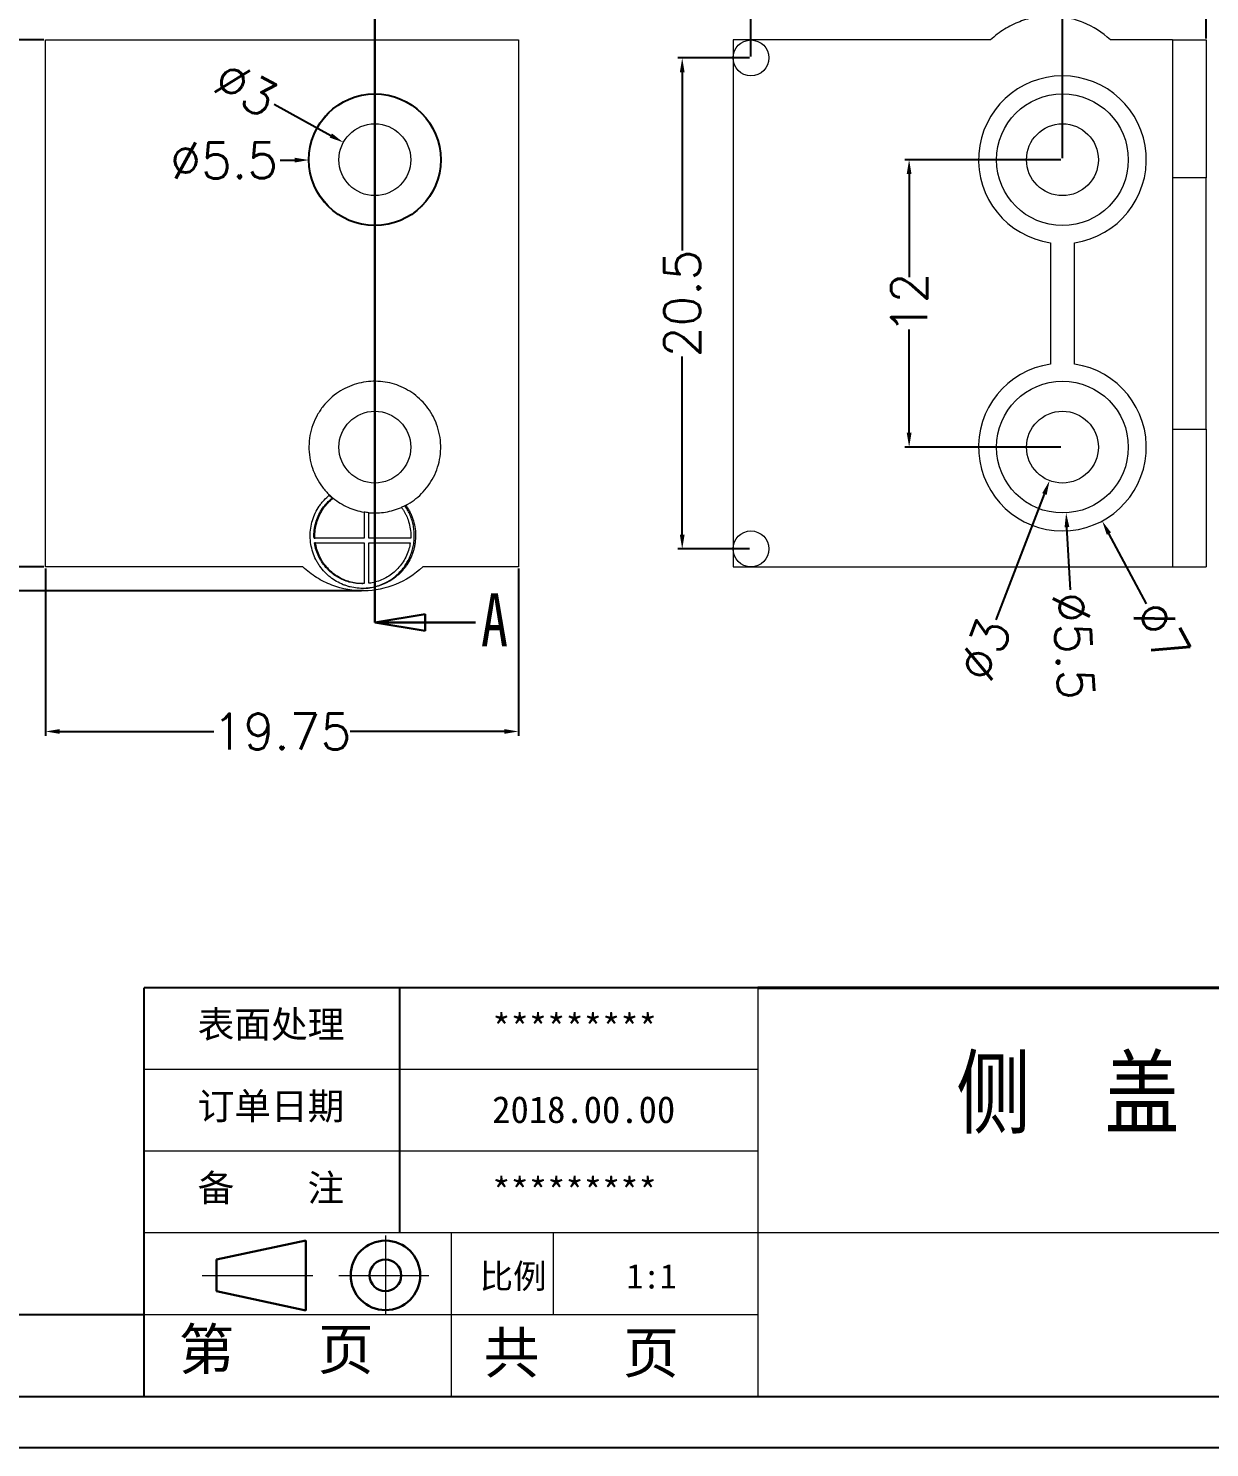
# Model space of a CAD drawing. Header units: inches. Extents: x 3160 to 3809, y 1126 to 1300.
# Drawn here: x 3725.6 to 3774.9, y 1125.7 to 1184.9 of the extents above; entities that cross this region are included whole.
import ezdxf

# ---------------------------------------------------------------- set-up
doc = ezdxf.new("R2010")
doc.units = ezdxf.units.IN
doc.header["$LTSCALE"] = 15
doc.linetypes.add('CENTER2', pattern=[28.575, 19.05, -3.175, 3.175, -3.175])
doc.linetypes.add('PHANTOM', pattern=[12.7, 6.35, -1.27, 1.27, -1.27, 1.27, -1.27])
doc.layers.add('文字', color=81, linetype='Continuous')
for name, color, linetype, lineweight in [('粗实线', 7, 'Continuous', 30), ('细实线', 3, 'Continuous', 9), ('细点划线', 2, 'CENTER2', 9)]:
    doc.layers.add(name, color=color, linetype=linetype, lineweight=lineweight)
doc.styles.add('SLDTEXTSTYLE0', font='TXT', dxfattribs={"width": 0.75})
doc.styles.get("Standard").update_dxf_attribs({"font": 'txt', "bigfont": 'gbcbig.shx'})
doc.styles.add('宋体', font='', dxfattribs={"width": 0.8, "height": 3.5})
doc.styles.get('宋体').set_extended_font_data('SimSun')
doc.dimstyles.new('2', dxfattribs={"dimtxt": 1.5, "dimasz": 0.6, "dimexe": 0.18, "dimexo": 0.0625, "dimgap": 0.09, "dimtad": 0, "dimdsep": 46, "dimtxsty": 'Standard', "dimcen": 0, "dimclrd": 3, "dimclre": 3, "dimadec": 0, "dimazin": 2, "dimtfac": 1, "dimtofl": 0, "dimtmove": 0, "dimatfit": 3, "dimfxl": 1, "dimtolj": 1, "dimtzin": 0, "dimarcsym": 0})

# ---------------------------------------------------------------- blocks, each defined once
blk = doc.blocks.new('_CLOSED')
at = {"color": 0, "linetype": 'ByBlock', "lineweight": -2}
for p, q in [((-1, 0.166667), (0, 0)), ((-1, 0.166667), (-1, -0.166667)), ((0, 0), (-1, -0.166667)), ((0, 0), (-1, 0))]:
    blk.add_line(p, q, dxfattribs=at)
blk = doc.blocks.new('*D233')
at = {"color": 3, "lineweight": -2}
for p, q in [((3726.318, 1162.37), (3726.318, 1155.379)), ((3746.068, 1162.37), (3746.068, 1155.379)), ((3726.918, 1155.559), (3733.353, 1155.559)), ((3745.468, 1155.559), (3739.033, 1155.559))]:
    blk.add_line(p, q, dxfattribs=at)
at = {"color": 3}
for points in [[(3726.918, 1155.659), (3726.918, 1155.459), (3726.318, 1155.559)], [(3745.468, 1155.659), (3745.468, 1155.459), (3746.068, 1155.559)]]:
    blk.add_solid(points, dxfattribs=at)
at = {"layer": 'Defpoints', "color": 0}
for p in [(3726.318, 1162.432), (3746.068, 1162.432), (3726.318, 1155.559)]:
    blk.add_point(p, dxfattribs=at)
at = {"color": 0, "insert": (3736.193, 1155.559), "char_height": 1.5, "attachment_point": 5}
blk.add_mtext('\\A1;19.75', dxfattribs=at)
blk = doc.blocks.new('*D234')
at = {"color": 3, "lineweight": -2}
for p, q in [((3726.256, 1184.432), (3723.218, 1184.432)), ((3723.398, 1183.832), (3723.398, 1174.772)), ((3723.398, 1163.032), (3723.398, 1172.092)), ((3726.256, 1162.432), (3723.218, 1162.432))]:
    blk.add_line(p, q, dxfattribs=at)
at = {"color": 3}
for points in [[(3723.298, 1183.832), (3723.498, 1183.832), (3723.398, 1184.432)], [(3723.298, 1163.032), (3723.498, 1163.032), (3723.398, 1162.432)]]:
    blk.add_solid(points, dxfattribs=at)
at = {"layer": 'Defpoints', "color": 0}
for p in [(3723.398, 1184.432), (3726.318, 1184.432), (3726.318, 1162.432)]:
    blk.add_point(p, dxfattribs=at)
at = {"color": 0, "insert": (3723.398, 1173.432), "char_height": 1.5, "attachment_point": 5, "rotation": 90}
blk.add_mtext('\\A1;22', dxfattribs=at)
blk = doc.blocks.new('*D235')
at = {"color": 3, "lineweight": -2}
for p, q in [((3726.256, 1184.432), (3720.689, 1184.432)), ((3720.869, 1183.832), (3720.869, 1174.272)), ((3720.869, 1162.032), (3720.869, 1171.592)), ((3739.506, 1161.432), (3720.689, 1161.432))]:
    blk.add_line(p, q, dxfattribs=at)
at = {"color": 3}
for points in [[(3720.769, 1183.832), (3720.969, 1183.832), (3720.869, 1184.432)], [(3720.769, 1162.032), (3720.969, 1162.032), (3720.869, 1161.432)]]:
    blk.add_solid(points, dxfattribs=at)
at = {"layer": 'Defpoints', "color": 0}
for p in [(3720.869, 1184.432), (3726.318, 1184.432), (3739.568, 1161.432)]:
    blk.add_point(p, dxfattribs=at)
at = {"color": 0, "insert": (3720.869, 1172.932), "char_height": 1.5, "attachment_point": 5, "rotation": 90}
blk.add_mtext('\\A1;23', dxfattribs=at)
blk = doc.blocks.new('*D236')
at = {"color": 3, "lineweight": -2}
for p, q in [((3755.706, 1183.682), (3752.718, 1183.682)), ((3752.898, 1183.082), (3752.898, 1175.647)), ((3752.898, 1163.782), (3752.898, 1171.217)), ((3755.706, 1163.182), (3752.718, 1163.182))]:
    blk.add_line(p, q, dxfattribs=at)
at = {"color": 3}
for points in [[(3752.798, 1183.082), (3752.998, 1183.082), (3752.898, 1183.682)], [(3752.798, 1163.782), (3752.998, 1163.782), (3752.898, 1163.182)]]:
    blk.add_solid(points, dxfattribs=at)
at = {"layer": 'Defpoints', "color": 0}
for p in [(3752.898, 1183.682), (3755.768, 1183.682), (3755.768, 1163.182)]:
    blk.add_point(p, dxfattribs=at)
at = {"color": 0, "insert": (3752.898, 1173.432), "char_height": 1.5, "attachment_point": 5, "rotation": 90}
blk.add_mtext('\\A1;20.5', dxfattribs=at)
blk = doc.blocks.new('*D237')
at = {"color": 3, "lineweight": -2}
for p, q in [((3768.706, 1179.432), (3762.189, 1179.432)), ((3762.369, 1178.832), (3762.369, 1174.522)), ((3762.369, 1168.032), (3762.369, 1172.342)), ((3768.706, 1167.432), (3762.189, 1167.432))]:
    blk.add_line(p, q, dxfattribs=at)
at = {"color": 3}
for points in [[(3762.269, 1178.832), (3762.469, 1178.832), (3762.369, 1179.432)], [(3762.269, 1168.032), (3762.469, 1168.032), (3762.369, 1167.432)]]:
    blk.add_solid(points, dxfattribs=at)
at = {"layer": 'Defpoints', "color": 0}
for p in [(3768.768, 1179.432), (3762.369, 1167.432), (3768.768, 1167.432)]:
    blk.add_point(p, dxfattribs=at)
at = {"color": 0, "insert": (3762.369, 1173.432), "char_height": 1.5, "attachment_point": 5, "rotation": 90}
blk.add_mtext('\\A1;12', dxfattribs=at)
blk = doc.blocks.new('*D238')
at = {"color": 3, "lineweight": -2}
for p, q in [((3768.768, 1179.495), (3768.768, 1188.132)), ((3769.368, 1187.952), (3771.178, 1187.952)), ((3774.168, 1187.952), (3772.358, 1187.952)), ((3774.768, 1184.495), (3774.768, 1188.132))]:
    blk.add_line(p, q, dxfattribs=at)
at = {"color": 3}
for points in [[(3769.368, 1188.052), (3769.368, 1187.852), (3768.768, 1187.952)], [(3774.168, 1188.052), (3774.168, 1187.852), (3774.768, 1187.952)]]:
    blk.add_solid(points, dxfattribs=at)
at = {"layer": 'Defpoints', "color": 0}
for p in [(3774.768, 1187.952), (3774.768, 1184.432), (3768.768, 1179.432)]:
    blk.add_point(p, dxfattribs=at)
at = {"color": 0, "insert": (3771.768, 1187.952), "char_height": 1.5, "attachment_point": 5}
blk.add_mtext('\\A1;6', dxfattribs=at)
blk = doc.blocks.new('*D239')
at = {"color": 3, "lineweight": -2}
for p, q in [((3755.768, 1183.745), (3755.768, 1190.906)), ((3756.368, 1190.726), (3764.178, 1190.726)), ((3774.168, 1190.726), (3766.358, 1190.726)), ((3774.768, 1184.495), (3774.768, 1190.906))]:
    blk.add_line(p, q, dxfattribs=at)
at = {"color": 3}
for points in [[(3756.368, 1190.826), (3756.368, 1190.626), (3755.768, 1190.726)], [(3774.168, 1190.826), (3774.168, 1190.626), (3774.768, 1190.726)]]:
    blk.add_solid(points, dxfattribs=at)
at = {"layer": 'Defpoints', "color": 0}
for p in [(3755.768, 1190.726), (3774.768, 1184.432), (3755.768, 1183.682)]:
    blk.add_point(p, dxfattribs=at)
at = {"color": 0, "insert": (3765.268, 1190.726), "char_height": 1.5, "attachment_point": 5}
blk.add_mtext('\\A1;19', dxfattribs=at)
blk = doc.blocks.new('*D240')
at = {"color": 3, "lineweight": -2}
blk.add_line((3772.284, 1160.887), (3770.709, 1163.82), dxfattribs=at)
at = {"color": 3}
blk.add_solid([(3770.797, 1163.867), (3770.62, 1163.773), (3770.425, 1164.349)], dxfattribs=at)
at = {"layer": 'Defpoints', "color": 0}
for p in [(3767.112, 1170.515), (3770.425, 1164.349)]:
    blk.add_point(p, dxfattribs=at)
at = {"color": 0, "insert": (3772.918, 1159.707), "char_height": 1.5, "attachment_point": 5, "rotation": 298.24205}
blk.add_mtext('\\A1;∅7', dxfattribs=at)
blk = doc.blocks.new('*D241')
at = {"color": 3, "lineweight": -2}
blk.add_line((3769.104, 1161.469), (3768.957, 1164.087), dxfattribs=at)
at = {"color": 3}
blk.add_solid([(3769.057, 1164.093), (3768.857, 1164.082), (3768.923, 1164.686)], dxfattribs=at)
at = {"layer": 'Defpoints', "color": 0}
for p in [(3768.614, 1170.178), (3768.923, 1164.686)]:
    blk.add_point(p, dxfattribs=at)
at = {"color": 0, "insert": (3769.235, 1159.133), "char_height": 1.5, "attachment_point": 5, "rotation": 273.22062}
blk.add_mtext('\\A1;∅5.5', dxfattribs=at)
blk = doc.blocks.new('*D242')
at = {"color": 3, "lineweight": -2}
blk.add_line((3766, 1160.222), (3768.016, 1165.472), dxfattribs=at)
at = {"color": 3}
blk.add_solid([(3767.922, 1165.507), (3768.109, 1165.436), (3768.231, 1166.032)], dxfattribs=at)
at = {"layer": 'Defpoints', "color": 0}
for p in [(3769.306, 1168.832), (3768.231, 1166.032)]:
    blk.add_point(p, dxfattribs=at)
at = {"color": 0, "insert": (3765.519, 1158.971), "char_height": 1.5, "attachment_point": 5, "rotation": 68.99394}
blk.add_mtext('\\A1;∅3', dxfattribs=at)
blk = doc.blocks.new('*D243')
at = {"color": 3, "lineweight": -2}
blk.add_line((3735.86, 1181.748), (3738.228, 1180.444), dxfattribs=at)
at = {"color": 3}
blk.add_solid([(3738.277, 1180.532), (3738.18, 1180.357), (3738.754, 1180.155)], dxfattribs=at)
at = {"layer": 'Defpoints', "color": 0}
for p in [(3738.754, 1180.155), (3741.382, 1178.709)]:
    blk.add_point(p, dxfattribs=at)
at = {"color": 0, "insert": (3734.686, 1182.394), "char_height": 1.5, "attachment_point": 5, "rotation": 331.17643}
blk.add_mtext('\\A1;∅3', dxfattribs=at)
blk = doc.blocks.new('*D244')
at = {"color": 3, "lineweight": -2}
blk.add_line((3736.118, 1179.413), (3736.718, 1179.416), dxfattribs=at)
at = {"color": 3}
blk.add_solid([(3736.718, 1179.516), (3736.719, 1179.316), (3737.318, 1179.419)], dxfattribs=at)
at = {"layer": 'Defpoints', "color": 0}
for p in [(3737.318, 1179.419), (3742.818, 1179.445)]:
    blk.add_point(p, dxfattribs=at)
at = {"color": 0, "insert": (3733.778, 1179.402), "char_height": 1.5, "attachment_point": 5, "rotation": 0.27151}
blk.add_mtext('\\A1;∅5.5', dxfattribs=at)

msp = doc.modelspace()

# ---------------------------------------------------------------- linework, layer by layer
at = {"color": 1, "linetype": 'PHANTOM', "lineweight": 30}
msp.add_line((3740.068, 1186.486), (3740.068, 1160.105), dxfattribs=at)
at = {"color": 7, "linetype": 'Continuous', "lineweight": 15}
for p, q in [((3726.318, 1162.432), (3726.318, 1184.432)), ((3726.318, 1184.432), (3746.068, 1184.432)), ((3746.068, 1184.432), (3746.068, 1162.432)), ((3755.018, 1184.432), (3755.018, 1183.682)), ((3755.768, 1184.432), (3755.018, 1184.432)), ((3765.768, 1184.432), (3755.768, 1184.432)), ((3773.368, 1184.432), (3770.768, 1184.432)), ((3773.368, 1184.432), (3774.768, 1184.432)), ((3773.368, 1184.432), (3773.368, 1178.682)), ((3774.768, 1184.432), (3774.768, 1178.682)), ((3755.018, 1183.682), (3755.018, 1163.182)), ((3774.768, 1178.682), (3773.368, 1178.682)), ((3773.368, 1178.682), (3773.368, 1168.182)), ((3774.768, 1168.182), (3774.768, 1178.682)), ((3768.268, 1175.968), (3768.268, 1170.896)), ((3769.268, 1170.896), (3769.268, 1175.968)), ((3773.368, 1168.182), (3773.368, 1162.432)), ((3773.368, 1168.182), (3774.768, 1168.182)), ((3774.768, 1168.182), (3774.768, 1162.432)), ((3738.156, 1165.416), (3738.285, 1165.302)), ((3738.285, 1165.302), (3738.329, 1165.302)), ((3739.617, 1164.719), (3739.617, 1163.632)), ((3739.817, 1163.632), (3739.817, 1164.694)), ((3741.324, 1164.985), (3741.164, 1164.911)), ((3737.529, 1163.632), (3737.571, 1163.632)), ((3737.591, 1163.432), (3737.549, 1163.432)), ((3739.617, 1163.632), (3737.571, 1163.632)), ((3737.591, 1163.432), (3739.617, 1163.432)), ((3739.617, 1163.432), (3739.617, 1161.732)), ((3741.566, 1163.632), (3739.817, 1163.632)), ((3739.817, 1163.432), (3741.546, 1163.432)), ((3739.817, 1161.747), (3739.817, 1163.432)), ((3755.018, 1163.182), (3755.018, 1162.432)), ((3737.068, 1162.432), (3726.318, 1162.432)), ((3746.068, 1162.432), (3742.068, 1162.432)), ((3755.018, 1162.432), (3755.768, 1162.432)), ((3755.768, 1162.432), (3773.368, 1162.432)), ((3773.368, 1162.432), (3774.768, 1162.432)), ((3739.521, 1161.732), (3739.569, 1161.732))]:
    msp.add_line(p, q, dxfattribs=at)
at = {"color": 7, "linetype": 'Continuous', "lineweight": 30}
msp.add_line((3744.268, 1160.105), (3740.068, 1160.105), dxfattribs=at)
for p, q in [((3756.049, 1144.86), (3730.444, 1144.86)), ((3730.444, 1127.79), (3730.444, 1144.86)), ((3741.113, 1134.618), (3741.113, 1144.86)), ((3730.444, 1131.204), (3685.928, 1131.204)), ((3685.928, 1127.79), (3807.259, 1127.79)), ((3682.648, 1125.657), (3809.392, 1125.657)), ((3682.648, 1125.657), (3741.326, 1125.657))]:
    msp.add_line(p, q)
at = {"color": 7, "linetype": 'Continuous', "lineweight": 15}
for centre, radius in [((3755.768, 1183.682), 0.75), ((3768.768, 1179.432), 2.75), ((3740.068, 1179.432), 1.5), ((3768.768, 1179.432), 1.5), ((3768.768, 1167.432), 2.75), ((3740.068, 1167.432), 1.5), ((3768.768, 1167.432), 1.5), ((3755.768, 1163.182), 0.75)]:
    msp.add_circle(centre, radius, dxfattribs=at)
msp.add_circle((3740.068, 1179.432), 2.75)
for centre, start, end in [((3768.768, 1179.432), 278.21321, 261.78679), ((3768.768, 1167.432), 98.21321, 81.78679)]:
    msp.add_arc(centre, 3.5, start, end, dxfattribs=at)
for points, knots in [([(3770.768, 1184.432), (3770.429, 1184.756), (3770.051, 1184.995), (3769.43, 1185.248), (3769.213, 1185.314), (3768.776, 1185.403), (3768.554, 1185.428), (3768.103, 1185.435), (3767.873, 1185.418), (3767.424, 1185.34), (3767.202, 1185.28), (3766.766, 1185.114), (3766.549, 1185.007), (3766.142, 1184.752), (3765.949, 1184.604), (3765.768, 1184.432)], [0, 0, 0, 0, 0.25, 0.25, 0.375, 0.375, 0.5, 0.5, 0.625, 0.625, 0.75, 0.75, 0.875, 0.875, 1, 1, 1, 1]), ([(3740.068, 1176.682), (3740.408, 1176.682), (3740.734, 1176.743), (3741.204, 1176.922), (3741.359, 1176.998), (3741.648, 1177.175), (3741.785, 1177.277), (3742.043, 1177.51), (3742.164, 1177.643), (3742.379, 1177.931), (3742.474, 1178.086), (3742.634, 1178.424), (3742.697, 1178.604), (3742.786, 1178.972), (3742.812, 1179.166), (3742.822, 1179.555), (3742.807, 1179.747), (3742.736, 1180.127), (3742.681, 1180.31), (3742.538, 1180.657), (3742.448, 1180.822), (3742.245, 1181.122), (3742.13, 1181.26), (3741.879, 1181.509), (3741.745, 1181.619), (3741.46, 1181.81), (3741.309, 1181.892), (3740.998, 1182.025), (3740.839, 1182.077), (3740.512, 1182.151), (3740.343, 1182.173), (3740.007, 1182.186), (3739.839, 1182.178), (3739.503, 1182.129), (3739.333, 1182.088), (3739.006, 1181.974), (3738.847, 1181.903), (3738.542, 1181.726), (3738.393, 1181.62), (3738.12, 1181.381), (3737.995, 1181.248), (3737.77, 1180.953), (3737.669, 1180.789), (3737.505, 1180.447), (3737.441, 1180.268), (3737.35, 1179.891), (3737.324, 1179.697), (3737.314, 1179.311), (3737.33, 1179.114), (3737.401, 1178.734), (3737.456, 1178.55), (3737.604, 1178.196), (3737.696, 1178.028), (3737.908, 1177.72), (3738.03, 1177.576), (3738.295, 1177.322), (3738.437, 1177.211), (3738.739, 1177.018), (3738.898, 1176.937), (3739.384, 1176.746), (3739.728, 1176.682), (3740.068, 1176.682)], [0, 0, 0, 0, 0.0625, 0.0625, 0.09375, 0.09375, 0.125, 0.125, 0.15625, 0.15625, 0.1875, 0.1875, 0.21875, 0.21875, 0.25, 0.25, 0.28125, 0.28125, 0.3125, 0.3125, 0.34375, 0.34375, 0.375, 0.375, 0.40625, 0.40625, 0.4375, 0.4375, 0.46875, 0.46875, 0.5, 0.5, 0.53125, 0.53125, 0.5625, 0.5625, 0.59375, 0.59375, 0.625, 0.625, 0.65625, 0.65625, 0.6875, 0.6875, 0.71875, 0.71875, 0.75, 0.75, 0.78125, 0.78125, 0.8125, 0.8125, 0.84375, 0.84375, 0.875, 0.875, 0.90625, 0.90625, 0.9375, 0.9375, 1, 1, 1, 1]), ([(3741.362, 1165.006), (3741.6, 1165.132), (3741.818, 1165.292), (3742.113, 1165.588), (3742.206, 1165.696), (3742.374, 1165.927), (3742.45, 1166.049), (3742.584, 1166.311), (3742.641, 1166.45), (3742.733, 1166.735), (3742.767, 1166.881), (3742.811, 1167.183), (3742.821, 1167.339), (3742.814, 1167.645), (3742.798, 1167.797), (3742.712, 1168.248), (3742.606, 1168.532), (3742.389, 1168.915), (3742.308, 1169.034), (3742.131, 1169.256), (3742.035, 1169.36), (3741.728, 1169.642), (3741.501, 1169.795), (3741.016, 1170.028), (3740.762, 1170.106), (3740.234, 1170.19), (3739.966, 1170.193), (3739.434, 1170.121), (3739.165, 1170.044), (3738.79, 1169.871), (3738.668, 1169.803), (3738.432, 1169.647), (3738.317, 1169.557), (3738.105, 1169.363), (3738.006, 1169.257), (3737.824, 1169.028), (3737.74, 1168.903), (3737.52, 1168.509), (3737.416, 1168.222), (3737.334, 1167.767), (3737.32, 1167.615), (3737.317, 1167.308), (3737.328, 1167.153), (3737.376, 1166.849), (3737.413, 1166.701), (3737.51, 1166.413), (3737.57, 1166.272), (3737.712, 1166.006), (3737.792, 1165.881), (3737.972, 1165.646), (3738.071, 1165.536), (3738.177, 1165.436)], [0, 0, 0, 0, 0.0625, 0.0625, 0.09375, 0.09375, 0.125, 0.125, 0.15625, 0.15625, 0.1875, 0.1875, 0.21875, 0.21875, 0.25, 0.25, 0.3125, 0.3125, 0.34375, 0.34375, 0.375, 0.375, 0.4375, 0.4375, 0.5, 0.5, 0.5625, 0.5625, 0.625, 0.625, 0.65625, 0.65625, 0.6875, 0.6875, 0.71875, 0.71875, 0.75, 0.75, 0.8125, 0.8125, 0.84375, 0.84375, 0.875, 0.875, 0.90625, 0.90625, 0.9375, 0.9375, 0.96875, 0.96875, 1, 1, 1, 1]), ([(3741.362, 1165.006), (3741.392, 1164.963), (3741.423, 1164.917), (3741.479, 1164.825), (3741.505, 1164.778), (3741.554, 1164.681), (3741.576, 1164.632), (3741.608, 1164.558), (3741.618, 1164.531), (3741.638, 1164.479), (3741.647, 1164.453), (3741.691, 1164.322), (3741.717, 1164.215), (3741.755, 1163.994), (3741.766, 1163.883), (3741.77, 1163.659), (3741.763, 1163.547), (3741.741, 1163.38), (3741.731, 1163.325), (3741.707, 1163.216), (3741.694, 1163.162), (3741.663, 1163.057), (3741.645, 1163.005), (3741.616, 1162.928), (3741.606, 1162.903), (3741.585, 1162.852), (3741.573, 1162.826), (3741.517, 1162.705), (3741.465, 1162.612), (3741.377, 1162.478), (3741.345, 1162.434), (3741.282, 1162.351), (3741.249, 1162.311), (3741.18, 1162.234), (3741.144, 1162.196), (3741.088, 1162.141), (3741.069, 1162.123), (3741.031, 1162.089), (3741.012, 1162.072), (3740.84, 1161.925), (3740.673, 1161.818), (3740.467, 1161.724), (3740.444, 1161.714), (3740.398, 1161.694), (3740.374, 1161.685), (3740.305, 1161.658), (3740.258, 1161.642), (3740.118, 1161.599), (3740.023, 1161.577), (3739.831, 1161.545), (3739.734, 1161.536), (3739.537, 1161.53), (3739.435, 1161.534), (3739.235, 1161.555), (3739.137, 1161.572), (3738.991, 1161.608), (3738.943, 1161.622), (3738.871, 1161.645), (3738.848, 1161.653), (3738.8, 1161.67), (3738.777, 1161.679), (3738.557, 1161.767), (3738.378, 1161.87), (3738.173, 1162.03), (3738.133, 1162.063), (3738.056, 1162.134), (3738.017, 1162.171), (3737.905, 1162.288), (3737.837, 1162.371), (3737.743, 1162.503), (3737.712, 1162.55), (3737.655, 1162.644), (3737.629, 1162.692), (3737.555, 1162.839), (3737.512, 1162.942), (3737.443, 1163.154), (3737.416, 1163.262), (3737.379, 1163.484), (3737.37, 1163.596), (3737.367, 1163.822), (3737.375, 1163.934), (3737.407, 1164.156), (3737.431, 1164.267), (3737.496, 1164.478), (3737.536, 1164.582), (3737.631, 1164.781), (3737.685, 1164.875), (3737.778, 1165.011), (3737.81, 1165.056), (3737.876, 1165.139), (3737.911, 1165.18), (3738.018, 1165.297), (3738.096, 1165.37), (3738.177, 1165.436)], [0.6179704, 0.6179704, 0.6179704, 0.6179704, 0.6293585, 0.6293585, 0.6407467, 0.6407467, 0.6521348, 0.6521348, 0.6578289, 0.6578289, 0.6635229, 0.6635229, 0.6862992, 0.6862992, 0.7090754, 0.7090754, 0.7318517, 0.7318517, 0.7432398, 0.7432398, 0.7546279, 0.7546279, 0.7660161, 0.7660161, 0.7717101, 0.7717101, 0.7774042, 0.7774042, 0.8001804, 0.8001804, 0.8115686, 0.8115686, 0.8229567, 0.8229567, 0.8343448, 0.8343448, 0.8400389, 0.8400389, 0.8457329, 0.8457329, 0.8912855, 0.8912855, 0.8969795, 0.8969795, 0.9026736, 0.9026736, 0.9140617, 0.9140617, 0.936838, 0.936838, 0.9596142, 0.9596142, 0.9823905, 0.9823905, 1.0051667, 1.0051667, 1.0165548, 1.0165548, 1.0222489, 1.0222489, 1.027943, 1.027943, 1.0734955, 1.0734955, 1.0848836, 1.0848836, 1.0962717, 1.0962717, 1.119048, 1.119048, 1.1304361, 1.1304361, 1.1418242, 1.1418242, 1.1646005, 1.1646005, 1.1873767, 1.1873767, 1.210153, 1.210153, 1.2329292, 1.2329292, 1.2557055, 1.2557055, 1.2784817, 1.2784817, 1.301258, 1.301258, 1.3126461, 1.3126461, 1.3240342, 1.3240342, 1.3468105, 1.3468105, 1.3468105, 1.3468105]), ([(3737.529, 1163.632), (3737.527, 1163.666), (3737.526, 1163.701), (3737.527, 1163.942), (3737.56, 1164.148), (3737.652, 1164.437), (3737.69, 1164.532), (3737.779, 1164.712), (3737.83, 1164.798), (3737.945, 1164.962), (3738.006, 1165.037), (3738.139, 1165.178), (3738.211, 1165.244), (3738.285, 1165.302)], [0.6149734, 0.6149734, 0.6149734, 0.6149734, 0.6226035, 0.6226035, 0.6684925, 0.6684925, 0.6914371, 0.6914371, 0.7143816, 0.7143816, 0.7373261, 0.7373261, 0.7602706, 0.7602706, 0.7602706, 0.7602706]), ([(3737.571, 1163.632), (3737.57, 1163.666), (3737.562, 1163.905), (3737.618, 1164.25), (3737.77, 1164.626), (3737.924, 1164.883), (3738.11, 1165.114), (3738.255, 1165.239), (3738.329, 1165.302)], [0, 0, 0, 0, 0.052888, 0.368482, 0.52586, 0.685114, 0.841149, 1, 1, 1, 1]), ([(3738.177, 1165.436), (3738.201, 1165.413), (3738.251, 1165.367), (3738.303, 1165.324), (3738.329, 1165.302)], [0, 0, 0, 0, 0.4972573, 1, 1, 1, 1]), ([(3738.329, 1165.302), (3738.519, 1165.147), (3738.729, 1165.019), (3739.162, 1164.825), (3739.388, 1164.757), (3739.617, 1164.719)], [0, 0, 0, 0, 0.5, 0.5, 1, 1, 1, 1]), ([(3739.521, 1161.532), (3739.61, 1161.535), (3739.789, 1161.541), (3740.052, 1161.592), (3740.309, 1161.673), (3740.556, 1161.786), (3740.79, 1161.93), (3740.987, 1162.09), (3741.153, 1162.257), (3741.289, 1162.424), (3741.409, 1162.606), (3741.513, 1162.803), (3741.597, 1163.011), (3741.66, 1163.23), (3741.701, 1163.456), (3741.718, 1163.687), (3741.711, 1163.918), (3741.679, 1164.146), (3741.625, 1164.369), (3741.548, 1164.582), (3741.451, 1164.784), (3741.372, 1164.915), (3741.327, 1164.98), (3741.324, 1164.985)], [0, 0, 0, 0, 0.059989, 0.119682, 0.179687, 0.240798, 0.300734, 0.360291, 0.406077, 0.451166, 0.496828, 0.541757, 0.587431, 0.632508, 0.678104, 0.723439, 0.768703, 0.814144, 0.859402, 0.90521, 0.950411, 0.996343, 1, 1, 1, 1]), ([(3739.817, 1164.694), (3740.053, 1164.672), (3740.289, 1164.681), (3740.744, 1164.756), (3740.965, 1164.822), (3741.18, 1164.917)], [0, 0, 0, 0, 0.5, 0.5, 1, 1, 1, 1]), ([(3741.18, 1164.917), (3741.203, 1164.884), (3741.248, 1164.82), (3741.31, 1164.718), (3741.365, 1164.613), (3741.414, 1164.504), (3741.479, 1164.336), (3741.542, 1164.1), (3741.567, 1163.868), (3741.569, 1163.713), (3741.567, 1163.659), (3741.566, 1163.632)], [0, 0, 0, 0, 0.090728, 0.180097, 0.268461, 0.356187, 0.443651, 0.665287, 0.884483, 0.942357, 1, 1, 1, 1]), ([(3741.324, 1164.985), (3741.327, 1164.987), (3741.33, 1164.989), (3741.333, 1164.99), (3741.338, 1164.993), (3741.343, 1164.995), (3741.348, 1164.998), (3741.353, 1165), (3741.357, 1165.003), (3741.362, 1165.006)], [0, 0, 0, 0, 0.0000258421, 0.0000258421, 0.0000258421, 0.0000646058, 0.0000646058, 0.0000646058, 0.0001033698, 0.0001033698, 0.0001033698, 0.0001033698]), ([(3739.521, 1161.732), (3739.45, 1161.732), (3739.377, 1161.736), (3739.215, 1161.753), (3739.125, 1161.769), (3738.992, 1161.803), (3738.948, 1161.815), (3738.861, 1161.844), (3738.819, 1161.859), (3738.597, 1161.949), (3738.433, 1162.044), (3738.248, 1162.192), (3738.211, 1162.223), (3738.141, 1162.287), (3738.105, 1162.322), (3738.004, 1162.429), (3737.942, 1162.506), (3737.857, 1162.628), (3737.83, 1162.671), (3737.779, 1162.757), (3737.755, 1162.801), (3737.688, 1162.937), (3737.65, 1163.032), (3737.588, 1163.227), (3737.565, 1163.329), (3737.549, 1163.432)], [0.7752083, 0.7752083, 0.7752083, 0.7752083, 0.7932167, 0.7932167, 0.8161612, 0.8161612, 0.8276334, 0.8276334, 0.8391057, 0.8391057, 0.8849948, 0.8849948, 0.896467, 0.896467, 0.9079393, 0.9079393, 0.9308838, 0.9308838, 0.9423561, 0.9423561, 0.9538283, 0.9538283, 0.9767729, 0.9767729, 1.0000942, 1.0000942, 1.0000942, 1.0000942]), ([(3739.617, 1161.732), (3739.573, 1161.732), (3739.485, 1161.732), (3739.306, 1161.746), (3739.082, 1161.785), (3738.73, 1161.9), (3738.315, 1162.137), (3737.973, 1162.497), (3737.768, 1162.842), (3737.673, 1163.08), (3737.618, 1163.278), (3737.6, 1163.381), (3737.591, 1163.432)], [0, 0, 0, 0, 0.0487146, 0.09761, 0.1978179, 0.2977121, 0.4982231, 0.6976564, 0.7985642, 0.8983077, 0.9493784, 1, 1, 1, 1]), ([(3741.546, 1163.432), (3741.539, 1163.391), (3741.524, 1163.308), (3741.479, 1163.13), (3741.396, 1162.901), (3741.206, 1162.555), (3740.887, 1162.193), (3740.419, 1161.895), (3740.047, 1161.779), (3739.843, 1161.751), (3739.817, 1161.747)], [0, 0, 0, 0, 0.045065, 0.090645, 0.199298, 0.310385, 0.530509, 0.748693, 0.968144, 1, 1, 1, 1]), ([(3742.068, 1162.432), (3741.729, 1162.109), (3741.348, 1161.867), (3740.509, 1161.527), (3740.072, 1161.438), (3739.161, 1161.426), (3738.712, 1161.503), (3738.053, 1161.756), (3737.84, 1161.861), (3737.438, 1162.114), (3737.247, 1162.261), (3737.068, 1162.432)], [0, 0, 0, 0, 0.25, 0.25, 0.5, 0.5, 0.75, 0.75, 0.875, 0.875, 1, 1, 1, 1])]:
    msp.add_open_spline(points, degree=3, knots=knots, dxfattribs=at)
msp.add_open_spline([(3739.817, 1164.694), (3739.751, 1164.7), (3739.684, 1164.708), (3739.617, 1164.719)], degree=3, dxfattribs=at)
at = {"layer": '粗实线', "color": 7, "lineweight": 40}
msp.add_line((3807.259, 1144.86), (3756.049, 1144.86), dxfattribs=at)
at = {"layer": '粗实线', "color": 7}
for p, q in [((3737.191, 1134.299), (3733.461, 1133.508)), ((3737.191, 1134.299), (3737.191, 1131.375)), ((3733.461, 1133.508), (3733.461, 1132.189)), ((3733.461, 1132.189), (3737.191, 1131.375))]:
    msp.add_line(p, q, dxfattribs=at)
for radius in [1.45, 0.66]:
    msp.add_circle((3740.511, 1132.849), radius, dxfattribs=at)
at = {"layer": '细实线', "color": 7}
for p, q in [((3756.049, 1144.86), (3756.049, 1127.79)), ((3756.049, 1141.446), (3730.444, 1141.446)), ((3756.049, 1138.032), (3730.444, 1138.032)), ((3807.259, 1134.618), (3730.444, 1134.618)), ((3743.247, 1134.618), (3743.247, 1127.79)), ((3747.514, 1134.618), (3747.514, 1131.204)), ((3756.049, 1131.204), (3730.444, 1131.204))]:
    msp.add_line(p, q, dxfattribs=at)
at = {"layer": '细点划线', "color": 7}
for p, q in [((3740.511, 1134.518), (3740.511, 1131.204)), ((3732.866, 1132.849), (3737.477, 1132.849)), ((3738.572, 1132.849), (3742.32, 1132.849))]:
    msp.add_line(p, q, dxfattribs=at)

# ---------------------------------------------------------------- block references
at = {"color": 7, "linetype": 'Continuous', "lineweight": 30, "xscale": 2.099999999999909, "yscale": 2.100000000000023, "zscale": 0.35, "rotation": 180}
msp.add_blockref('_CLOSED', (3740.068, 1160.105), dxfattribs=at)

# ---------------------------------------------------------------- texts
at = {"color": 7, "linetype": 'Continuous', "insert": (3744.495, 1161.332), "char_height": 2.223, "attachment_point": 1, "style": 'SLDTEXTSTYLE0'}
msp.add_mtext('A', dxfattribs=at)
at = {"char_height": 1.12274, "width": 638.11156, "attachment_point": 1}
for s, insert in [('{\\fSimHei|b0|i0|c134|p49;表面处理}', (3732.671, 1143.891)), ('{\\fSimHei|b0|i0|c134|p49;*********}', (3744.968, 1143.747)), ('{\\fSimHei|b0|i0|c134|p49;订单日期}', (3732.671, 1140.477)), ('{\\fSimHei|b0|i0|c134|p49;2018.00.00}', (3744.968, 1140.333)), ('{\\fSimHei|b0|i0|c134|p49;备    注}', (3732.671, 1137.063)), ('{\\fSimHei|b0|i0|c134|p49;*********}', (3744.968, 1136.919))]:
    msp.add_mtext(s, dxfattribs=dict(at, insert=insert))
at = {"layer": '文字', "color": 0, "insert": (3764.336, 1141.913), "char_height": 2.845, "width": 36.37203, "attachment_point": 1, "style": '宋体'}
msp.add_mtext('侧  盖', dxfattribs=at)
at = {"layer": '细实线', "color": 7, "attachment_point": 1}
for s, insert, char_height, width in [('{\\fSimSun|b0|i0|c134|p54;比例}', (3744.441, 1133.325), 1.02419, 4.49589), ('{\\fSimSun|b0|i0|c134|p54;1:1}', (3750.576, 1133.325), 1.02419, 4.49589), ('{\\fSimSun|b0|i0|c134|p54;第   页}', (3731.88, 1130.618), 1.70699, 12.80241), ('{\\fSimSun|b0|i0|c134|p54; 共   页}', (3743.455, 1130.473), 1.70699, 12.80241)]:
    msp.add_mtext(s, dxfattribs=dict(at, insert=insert, char_height=char_height, width=width))

# ---------------------------------------------------------------- dimensions: what is measured, and where the dimension line sits
for base, p1, p2, picture, middle in [((3755.768, 1190.726), (3774.768, 1184.432), (3755.768, 1183.682), '*D239', (3765.268, 1190.726)), ((3774.768, 1187.952), (3768.768, 1179.432), (3774.768, 1184.432), '*D238', (3771.768, 1187.952)), ((3726.318, 1155.559), (3746.068, 1162.432), (3726.318, 1162.432), '*D233', (3736.193, 1155.559))]:
    dim = msp.add_linear_dim(base=base, p1=p1, p2=p2, dimstyle='2')
    dim.commit()
    dim.dimension.update_dxf_attribs({"geometry": picture, "text_midpoint": middle})
for base, p1, p2, picture, middle in [((3720.869, 1184.432), (3739.568, 1161.432), (3726.318, 1184.432), '*D235', (3720.869, 1172.932)), ((3723.398, 1184.432), (3726.318, 1162.432), (3726.318, 1184.432), '*D234', (3723.398, 1173.432)), ((3752.898, 1183.682), (3755.768, 1163.182), (3755.768, 1183.682), '*D236', (3752.898, 1173.432)), ((3762.369, 1167.432), (3768.768, 1179.432), (3768.768, 1167.432), '*D237', (3762.369, 1173.432))]:
    dim = msp.add_linear_dim(base=base, p1=p1, p2=p2, angle=90, dimstyle='2')
    dim.commit()
    dim.dimension.update_dxf_attribs({"geometry": picture, "text_midpoint": middle})
for p1, p2, picture, middle in [((3741.382, 1178.709), (3738.754, 1180.155), '*D243', (3734.686, 1182.394)), ((3767.112, 1170.515), (3770.425, 1164.349), '*D240', (3772.918, 1159.707)), ((3768.614, 1170.178), (3768.923, 1164.686), '*D241', (3769.235, 1159.133)), ((3769.306, 1168.832), (3768.231, 1166.032), '*D242', (3765.519, 1158.971))]:
    dim = msp.add_diameter_dim_2p(p1=p1, p2=p2, dimstyle='2')
    dim.commit()
    dim.dimension.update_dxf_attribs({"geometry": picture, "text_midpoint": middle, "dimtype": 163})
dim = msp.add_diameter_dim_2p(p1=(3742.818, 1179.445), p2=(3737.318, 1179.419), dimstyle='2')
dim.commit()
dim.dimension.update_dxf_attribs({"geometry": '*D244', "text_midpoint": (3733.778, 1179.402)})

doc.saveas('drawing.dxf')
